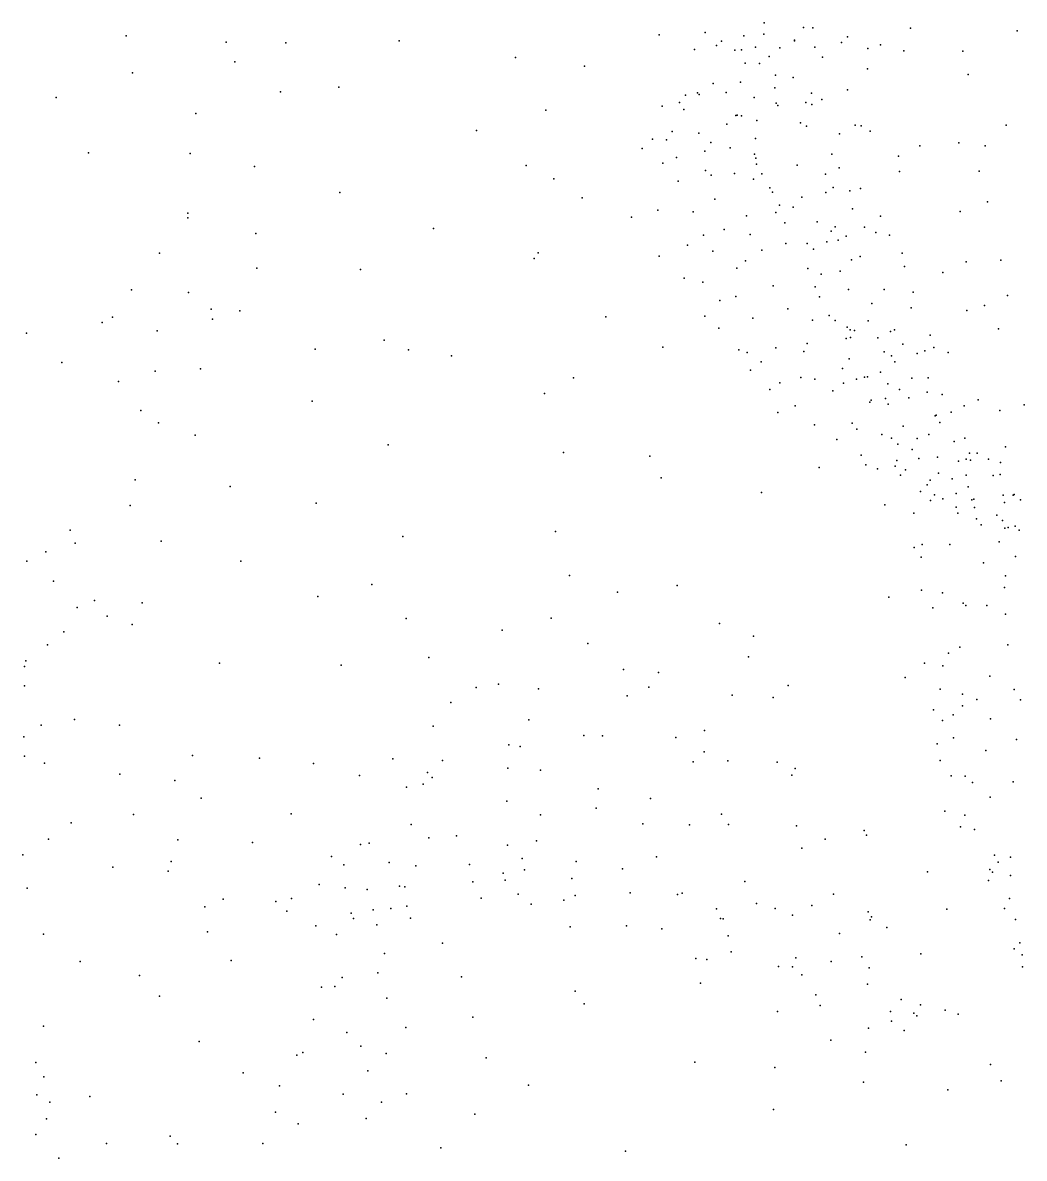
# Model space of a CAD drawing. Header units: metres. Extents: x -23.9 to 23.9, y -27.4 to 27.4.
# Drawn here: x -17.914 to -14.935, y 3.374 to 6.751 of the extents above; entities that cross this region are included whole.
import ezdxf

# ---------------------------------------------------------------- set-up
doc = ezdxf.new("R2010")
doc.units = ezdxf.units.M

msp = doc.modelspace()

# ---------------------------------------------------------------- linework, layer by layer
for p in [(-15.8839, 6.7215, 21.3677), (-15.7091, 6.7506, 18.9583), (-15.5921, 6.7359, 18.7117), (-15.564, 6.7357, 19.7012), (-15.2736, 6.734, 18.5198), (-14.9561, 6.7267, 18.3264), (-17.6063, 6.7119, 1.0368), (-17.3084, 6.6925, 1.5137), (-17.1319, 6.6906, 2.2629), (-16.7948, 6.6964, 3.4831), (-16.0214, 6.7146, 4.8228), (-15.8361, 6.6953, 21.7562), (-15.7692, 6.7114, 20.931), (-15.7098, 6.7162, 20.6635), (-15.6188, 6.6965, 22.5542), (-15.6181, 6.6988, 20.1788), (-15.4789, 6.692, 23.1688), (-15.4609, 6.7083, 18.6226), (-15.9155, 6.6714, 21.5307), (-15.8508, 6.6824, 21.1937), (-15.7964, 6.6688, 21.9521), (-15.7761, 6.6697, 18.8647), (-15.7345, 6.6782, 19.1207), (-15.6621, 6.6761, 22.3921), (-15.5582, 6.6776, 22.8433), (-15.4008, 6.6744, 23.532), (-15.3632, 6.6845, 23.682), (-15.2936, 6.6669, 23.9091), (-15.1181, 6.6663, 24.032), (-17.2835, 6.634, 1.7684), (-16.4484, 6.6468, 3.9516), (-16.2436, 6.6211, 4.6229), (-15.7651, 6.63, 22.1448), (-15.7224, 6.6298, 19.254), (-15.6936, 6.6502, 20.3967), (-15.5354, 6.6485, 22.9817), (-17.5878, 6.6019, -12.959), (-15.6748, 6.595, 19.5053), (-15.6221, 6.5874, 19.8775), (-15.4019, 6.613, -13.8503), (-15.1024, 6.5965, 18.3658), (-16.9733, 6.559, 3.1199), (-15.8605, 6.5702, 20.9574), (-15.7795, 6.5735, 20.5831), (-15.677, 6.5572, 20.0508), (-15.4606, 6.5512, 23.4381), (-17.8145, 6.528, -12.8382), (-17.1474, 6.5448, 2.4632), (-15.9427, 6.5354, 21.7287), (-15.907, 6.5421, 21.0965), (-15.9022, 6.5374, 21.8656), (-15.8221, 6.543, 18.9693), (-15.7389, 6.5282, 19.366), (-15.5678, 6.541, 18.6245), (-15.5376, 6.522, 23.1424), (-16.3581, 6.4906, 4.3737), (-16.0118, 6.5028, 21.5574), (-15.9605, 6.5133, 21.2667), (-15.9474, 6.4922, -13.6523), (-15.6727, 6.5112, 19.6603), (-15.668, 6.5048, 22.3507), (-15.5844, 6.5138, 22.7692), (-15.5672, 6.5078, 22.9217), (-17.3992, 6.4803, -13.0753), (-15.8198, 6.449, 22.1132), (-15.7935, 6.4747, 19.2167), (-15.7892, 6.4753, 18.8388), (-15.7757, 6.4738, 20.2779), (-15.7306, 6.4598, 19.5188), (-15.601, 6.4526, 22.4965), (-16.5646, 6.43, -13.4529), (-15.9823, 6.4271, 21.8235), (-15.9029, 6.4223, 20.7322), (-15.5825, 6.4435, 22.6551), (-15.4848, 6.4207, 23.5085), (-15.4385, 6.4461, 23.6758), (-15.4202, 6.4445, 18.5103), (-15.3937, 6.4277, 23.8734), (-14.9886, 6.4462, 18.2415), (-16.0406, 6.4043, 21.3329), (-15.9989, 6.4021, 21.1292), (-15.867, 6.3942, 20.4817), (-15.7347, 6.4062, 22.2323), (-15.2461, 6.3848, 18.3851), (-15.1302, 6.3935, -13.8573), (-15.0518, 6.3841, 24.1168), (-17.7184, 6.3635, 1.0337), (-17.4155, 6.3614, 1.6328), (-16.0716, 6.3769, 21.62), (-15.9699, 6.35, 20.8417), (-15.8856, 6.3691, 21.9997), (-15.8097, 6.3783, 20.1643), (-15.7372, 6.3602, 18.9457), (-15.7339, 6.3482, 19.1313), (-15.5072, 6.3598, 23.2117), (-15.3097, 6.3539, 5.248), (-17.2242, 6.3227, 2.5595), (-16.4166, 6.326, 4.1872), (-16.0106, 6.3334, 20.9869), (-15.7312, 6.3299, 19.6023), (-15.6111, 6.3266, 18.7099), (-15.486, 6.3195, 23.3368), (-16.334, 6.2863, 4.5396), (-15.8832, 6.3112, 4.9227), (-15.8661, 6.297, 20.2685), (-15.7966, 6.3024, 20.013), (-15.7406, 6.2857, 19.8649), (-15.7158, 6.3011, 19.4328), (-15.5262, 6.3006, -13.7105), (-15.3062, 6.3086, 23.9498), (-15.0695, 6.3093, 18.2634), (-15.9647, 6.2793, 20.6583), (-15.6917, 6.2597, 19.0283), (-15.6835, 6.2471, 18.8383), (-15.5252, 6.2459, 22.8249), (-15.5035, 6.2602, 23.0584), (-15.4536, 6.2506, 23.5138), (-15.422, 6.2576, 23.7739), (-16.9712, 6.2456, 3.4856), (-16.25, 6.2303, -13.4776), (-15.8557, 6.2261, 20.4264), (-15.5969, 6.2318, 22.405), (-15.0442, 6.2185, 24.144), (-17.4233, 6.1845, -13.0877), (-16.0252, 6.1929, 21.1035), (-15.9198, 6.1887, 20.7503), (-15.6744, 6.1864, 19.9692), (-15.6628, 6.2086, 19.6317), (-15.6227, 6.2021, 19.7929), (-15.4462, 6.1969, 18.6165), (-15.1263, 6.1895, 18.3518), (-17.4231, 6.1705, 1.9896), (-16.1033, 6.1721, 21.6168), (-15.7617, 6.1768, 20.2354), (-15.647, 6.1557, 19.3091), (-15.5509, 6.1585, 18.717), (-15.3628, 6.1759, 23.9238), (-17.2206, 6.1243, 2.9289), (-16.6922, 6.1389, -13.3193), (-15.8895, 6.1189, 21.9462), (-15.8278, 6.1361, 20.5754), (-15.7503, 6.1214, 22.1548), (-15.5094, 6.1305, 22.7565), (-15.4978, 6.1442, 5.0973), (-15.4649, 6.1155, 23.1514), (-15.4102, 6.143, 23.6044), (-15.3762, 6.1267, 23.7526), (-15.336, 6.1192, -13.7052), (-15.9371, 6.0897, 21.0806), (-15.6447, 6.0938, 20.1464), (-15.5808, 6.094, 22.4028), (-15.5625, 6.0774, 19.6743), (-15.5223, 6.0994, 22.5754), (-15.4885, 6.1037, 22.9043), (-17.507, 6.0657, 1.7612), (-16.3927, 6.0496, -13.3763), (-16.381, 6.0663, 4.4189), (-16.0209, 6.0565, 21.4614), (-15.8615, 6.0717, 20.8683), (-15.7154, 6.0741, 20.3557), (-15.4491, 6.0457, 18.6705), (-15.4233, 6.0558, 23.3571), (-15.2981, 6.0652, 18.5377), (-15.0051, 6.0442, 18.3002), (-17.218, 6.0212, -13.1173), (-16.9096, 6.0167, 3.6792), (-15.7905, 6.0211, 20.7607), (-15.7641, 6.0423, -13.5558), (-15.5793, 6.0203, 18.8935), (-15.4832, 6.012, 19.8283), (-15.2918, 6.0255, 5.1841), (-15.1076, 6.0397, 24.1229), (-15.9471, 5.9912, 21.6543), (-15.8913, 5.9789, 21.2247), (-15.5393, 6.0028, 19.5458), (-15.1774, 6.0078, 18.4565), (-17.5903, 5.9562, 1.5458), (-17.4204, 5.9483, 2.461), (-15.6817, 5.9679, 20.5553), (-15.5574, 5.965, 20.2935), (-15.4575, 5.9578, 22.9227), (-15.3521, 5.9572, 23.5377), (-15.2656, 5.9492, 23.983), (-15.8409, 5.9246, 21.8193), (-15.7935, 5.9362, 21.9952), (-15.544, 5.936, 19.2008), (-15.3888, 5.9155, 19.953), (-15.0533, 5.91, 18.3863), (-14.9854, 5.94, 24.2229), (-17.6466, 5.8751, -12.8361), (-17.3534, 5.8992, 2.8114), (-17.2686, 5.8943, 3.1525), (-16.1795, 5.8758, -13.3391), (-15.8851, 5.8782, 21.4786), (-15.6382, 5.8995, 22.2801), (-15.515, 5.8804, 18.9319), (-15.2712, 5.9025, 23.858), (-15.106, 5.8946, -13.6762), (-17.6775, 5.8595, 1.2824), (-17.35, 5.869, -12.9802), (-15.8433, 5.8423, 21.6085), (-15.7427, 5.8723, 21.0015), (-15.5647, 5.8661, 20.5677), (-15.4974, 5.865, 18.7725), (-15.4623, 5.8452, 22.6644), (-15.3994, 5.8647, 20.2129), (-17.9031, 5.8273, 1.0165), (-17.5137, 5.8346, 2.2063), (-16.8387, 5.8069, 3.875), (-15.4648, 5.812, 19.2848), (-15.4525, 5.8375, 19.4207), (-15.4517, 5.8147, 20.4569), (-15.44, 5.8359, 22.8223), (-15.3707, 5.8136, 23.1468), (-15.3332, 5.8321, 23.3846), (-15.3207, 5.838, 18.6341), (-15.2151, 5.8216, 18.5515), (-15.0119, 5.8406, 5.2966), (-17.0438, 5.7799, 3.6275), (-16.7663, 5.7782, -13.0991), (-16.0101, 5.7859, 4.7348), (-15.7841, 5.778, 4.8575), (-15.6745, 5.784, 21.9883), (-15.5904, 5.7732, 22.2225), (-15.5813, 5.7967, 20.7845), (-15.296, 5.7954, 19.9967), (-15.2305, 5.775, 23.8168), (-15.2046, 5.7847, 23.9747), (-17.7977, 5.74, -12.6507), (-16.6385, 5.7606, 4.1532), (-15.7592, 5.7701, 21.691), (-15.7178, 5.7425, 21.2699), (-15.4555, 5.7511, 18.9614), (-15.3523, 5.7725, 5.0939), (-15.3304, 5.7599, 20.3371), (-15.3203, 5.7422, 19.7199), (-15.2534, 5.767, 20.1514), (-15.1617, 5.77, 24.123), (-17.5202, 5.7143, 2.4218), (-17.3849, 5.7219, 3.0056), (-15.7492, 5.7181, 21.4454), (-15.4761, 5.723, 22.4533), (-15.3632, 5.7119, 19.4308), (-17.6289, 5.6836, 1.9072), (-16.2755, 5.6951, -13.1947), (-15.6622, 5.6795, 21.7683), (-15.5997, 5.6959, 21.0876), (-15.5585, 5.6909, 22.1181), (-15.473, 5.6791, 20.8568), (-15.4342, 5.6906, 22.5775), (-15.4104, 5.697, -13.4567), (-15.4014, 5.6976, 22.7475), (-15.3409, 5.6768, 23.0283), (-15.2699, 5.6943, 23.4427), (-15.2211, 5.6947, 20.2705), (-16.3625, 5.6484, 4.527), (-15.6916, 5.6597, 21.6278), (-15.5041, 5.6566, 22.2575), (-15.3067, 5.6606, 23.1782), (-15.2235, 5.6523, 18.6163), (-15.1797, 5.645, 20.0514), (-17.0535, 5.6254, -12.9146), (-15.6166, 5.6114, 21.3448), (-15.3948, 5.6227, 18.856), (-15.3902, 5.628, 19.046), (-15.3479, 5.6331, 20.7058), (-15.3398, 5.6169, 19.2389), (-15.2788, 5.6353, 19.5729), (-15.114, 5.6115, 18.5388), (-15.0719, 5.6293, 24.2039), (-14.9351, 5.6148, 24.302), (-17.5623, 5.5974, -12.7103), (-15.6677, 5.5919, 21.5081), (-15.2, 5.5819, 20.5191), (-15.197, 5.5843, 23.6089), (-15.1528, 5.593, 23.8625), (-15.0074, 5.5979, -13.4982), (-17.5102, 5.5611, 2.7941), (-15.559, 5.5553, 21.9504), (-15.4472, 5.5603, 22.4252), (-15.4327, 5.5426, 21.1258), (-15.2956, 5.5509, 20.807), (-15.1859, 5.5625, 19.7652), (-17.4014, 5.524, 3.2951), (-15.4922, 5.5116, 21.6021), (-15.3592, 5.5268, 21.0078), (-15.3296, 5.515, 18.9659), (-15.2542, 5.5146, 19.3059), (-15.2189, 5.526, 19.5016), (-15.1436, 5.5054, 23.7338), (-15.1123, 5.5156, 19.9508), (-16.827, 5.4958, -12.9006), (-16.3055, 5.473, -13.044), (-15.3114, 5.4978, 22.9507), (-15.2689, 5.4813, -13.3449), (-15.0981, 5.4712, 5.2424), (-15.0755, 5.4712, 24.0276), (-14.9909, 5.4898, 18.3247), (-16.0489, 5.4617, -13.1145), (-15.4207, 5.4647, 22.2128), (-15.4061, 5.4364, 21.8228), (-15.3146, 5.4491, 21.1139), (-15.2483, 5.4547, 19.1448), (-15.1933, 5.4588, 23.4191), (-15.1303, 5.4475, 20.7189), (-15.1082, 5.4529, 18.5101), (-15.0955, 5.4498, 23.8774), (-15.0411, 5.4526, 20.0757), (-15.006, 5.4432, 24.2747), (-15.5452, 5.4278, -13.2316), (-15.3713, 5.4241, 22.0481), (-15.3196, 5.4322, 22.8085), (-15.3031, 5.405, 22.5015), (-15.2885, 5.4217, 21.3453), (-15.1905, 5.4118, 18.6247), (-15.1083, 5.4052, 19.6232), (-15.028, 5.404, 24.1446), (-15.0067, 5.4076, 20.5551), (-17.58, 5.3914, -12.5647), (-17.2966, 5.3717, 3.5113), (-16.0156, 5.3975, 4.7643), (-15.2235, 5.3765, 22.9185), (-15.215, 5.3902, 23.2719), (-15.1499, 5.3942, 20.9003), (-15.1023, 5.371, 21.6762), (-15.7167, 5.3543, 4.9397), (-15.2441, 5.3566, 22.307), (-15.2021, 5.3473, 22.6317), (-15.1773, 5.335, 19.0911), (-15.1377, 5.3506, 21.2428), (-14.9975, 5.3464, 19.94), (-14.9685, 5.3463, 18.1364), (-14.9649, 5.348, 21.5384), (-17.5947, 5.3151, 2.8561), (-17.0412, 5.3219, 3.8584), (-15.3497, 5.3169, 5.1525), (-15.2143, 5.3305, 22.1789), (-15.1378, 5.31, 18.4214), (-15.0907, 5.3321, 23.6713), (-15.0855, 5.3341, 19.5037), (-15.0832, 5.3091, 21.1227), (-14.994, 5.3243, 20.745), (-14.9465, 5.332, 20.1259), (-15.264, 5.2925, 18.7292), (-15.1328, 5.2929, 22.448), (-15.0776, 5.2758, 22.7858), (-15.0164, 5.2866, 19.6674), (-14.9999, 5.2707, 21.9887), (-17.773, 5.2417, -12.3585), (-16.3297, 5.2384, 4.6143), (-15.0635, 5.2578, 22.1423), (-14.993, 5.2474, 23.2638), (-14.9831, 5.2503, 23.4342), (-14.9618, 5.2543, 23.7597), (-14.9504, 5.2417, 20.8662), (-17.7576, 5.2032, 2.199), (-17.5025, 5.2089, 3.3312), (-16.7834, 5.2233, -12.74), (-15.0098, 5.2071, 22.3222), (-17.8453, 5.1773, 1.7321), (-15.2626, 5.1902, -13.1432), (-15.239, 5.1991, 18.501), (-15.1564, 5.199, 19.0396), (-17.9016, 5.15, 1.2235), (-17.2656, 5.1498, 3.6561), (-15.2421, 5.1615, 18.6649), (-15.0568, 5.1452, 18.1001), (-14.9616, 5.164, 19.6707), (-16.2875, 5.107, -12.8035), (-14.9915, 5.1058, 17.9361), (-17.8226, 5.0906, 1.993), (-16.8754, 5.0799, 4.1753), (-15.9674, 5.0776, -12.8709), (-14.9941, 5.0717, 19.4916), (-17.7003, 5.033, 2.7845), (-17.0364, 5.0449, -12.5496), (-16.1449, 5.0573, 4.7487), (-15.3378, 5.0431, -12.9453), (-15.2413, 5.0634, 18.4786), (-15.1783, 5.0556, 18.2402), (-17.7516, 5.0117, 2.5204), (-17.5583, 5.0263, -12.3362), (-15.2068, 5.0114, 18.6803), (-15.1174, 5.0247, 18.0931), (-15.1088, 5.018, 19.0643), (-15.0468, 5.0182, 19.2736), (-17.6626, 4.9867, 3.0709), (-16.7738, 4.9789, -12.5804), (-16.3421, 4.9805, -6.1983), (-15.8413, 4.9648, -6.4672), (-14.991, 4.9926, 17.8203), (-17.7921, 4.9396, -12.1075), (-17.5883, 4.9618, 3.3383), (-16.4883, 4.9444, -12.6226), (-17.8407, 4.9012, 2.1718), (-16.2333, 4.9049, -6.4772), (-15.7407, 4.9265, -12.7226), (-14.9839, 4.9006, 19.3975), (-16.7058, 4.8632, 4.4407), (-15.7553, 4.8655, 5.0001), (-15.1607, 4.8767, 18.0252), (-15.1265, 4.8939, 18.9112), (-17.9085, 4.8363, 1.1616), (-17.9046, 4.8539, 1.8275), (-17.3287, 4.8463, -12.3343), (-16.9671, 4.8405, -12.4042), (-15.2321, 4.8469, 18.1346), (-15.1769, 4.8382, 18.6032), (-16.1272, 4.8275, -6.76), (-16.0231, 4.8185, -12.5312), (-15.2893, 4.8035, 5.1298), (-15.0378, 4.8083, 19.1464), (-17.9084, 4.7793, 1.4081), (-16.5649, 4.7743, -6.0191), (-16.499, 4.7838, -6.3917), (-16.38, 4.7706, -5.6171), (-16.052, 4.775, -5.7599), (-15.6375, 4.7806, -12.5445), (-15.1855, 4.769, 18.3916), (-14.9653, 4.7683, 19.3608), (-16.6404, 4.7292, -12.3095), (-16.1167, 4.7492, -7.0039), (-15.8041, 4.7511, -6.8679), (-15.6824, 4.7441, -6.6222), (-15.1189, 4.7543, 17.8216), (-15.076, 4.7388, -12.5815), (-14.9459, 4.7379, 17.6253), (-15.2052, 4.7076, 17.9382), (-15.147, 4.6929, 18.5815), (-15.1191, 4.72, 18.8057), (-17.859, 4.6619, -11.5378), (-17.7604, 4.6795, 2.9661), (-17.626, 4.6624, -11.6919), (-16.6929, 4.6597, -5.7632), (-16.4085, 4.6781, -6.8618), (-15.1779, 4.6759, 18.2753), (-15.0356, 4.6813, 5.1861), (-17.9103, 4.6271, 1.6489), (-16.2454, 4.6318, -12.2447), (-16.1899, 4.6306, -5.3113), (-15.9713, 4.626, -5.4278), (-15.8859, 4.6466, -12.324), (-16.4678, 4.6033, 4.6432), (-16.4343, 4.5992, -5.2273), (-15.1944, 4.6068, 17.8153), (-15.1455, 4.6244, 18.46), (-14.9586, 4.6199, 19.2721), (-17.9084, 4.5697, 2.2244), (-17.4091, 4.5724, -11.5605), (-17.2093, 4.5645, 3.9919), (-16.8135, 4.5625, -5.4688), (-15.8873, 4.5826, 4.9501), (-15.0496, 4.5865, 18.9399), (-17.849, 4.5497, 2.6496), (-17.0488, 4.5484, -11.7153), (-16.6657, 4.5571, -11.9817), (-16.4714, 4.534, -7.0832), (-16.3743, 4.5281, -7.3166), (-15.9195, 4.5533, -7.3769), (-15.817, 4.5565, -5.6921), (-15.6698, 4.5519, -6.1066), (-15.6161, 4.5336, -12.2175), (-15.1849, 4.557, 17.9799), (-17.6252, 4.5161, -11.2574), (-17.4614, 4.4976, 3.7073), (-16.9119, 4.5128, -5.0798), (-16.7099, 4.5216, 4.4983), (-16.6965, 4.5063, -6.5113), (-15.6263, 4.5136, 5.0133), (-15.153, 4.5119, 18.1729), (-15.1109, 4.5105, 18.5402), (-15.0887, 4.4919, 18.6994), (-14.9685, 4.4934, 19.1436), (-16.7721, 4.4783, -6.1605), (-16.7227, 4.4866, -11.7363), (-16.2023, 4.4725, -7.8108), (-17.3828, 4.4451, -11.1984), (-16.4744, 4.4361, -11.7421), (-16.0472, 4.4437, -4.9537), (-15.0366, 4.448, 18.8797), (-17.584, 4.3961, -10.9263), (-17.1157, 4.3982, 4.1842), (-16.3744, 4.396, -7.6492), (-16.2087, 4.4151, -11.8464), (-15.8356, 4.3974, -5.4019), (-15.1711, 4.4065, 17.7033), (-15.1118, 4.3951, 18.3056), (-17.7698, 4.3714, -10.617), (-16.7587, 4.3673, -4.8597), (-16.0693, 4.3687, 4.8819), (-15.9309, 4.3661, -7.7002), (-15.815, 4.367, -11.9508), (-15.6129, 4.3627, -7.191), (-15.1245, 4.3604, 18.1255), (-17.837, 4.3235, -10.2717), (-16.706, 4.3277, -7.2772), (-16.6242, 4.3333, -11.3423), (-15.5275, 4.3234, -6.8237), (-15.4118, 4.3492, -12.0047), (-15.4049, 4.3354, 5.0558), (-15.0831, 4.352, 18.474), (-17.4527, 4.3213, -10.4878), (-17.2307, 4.3133, -10.8609), (-16.9096, 4.3072, -5.6211), (-16.8831, 4.3112, -11.1139), (-16.4717, 4.3057, -7.9863), (-16.3858, 4.3186, -11.4482), (-15.597, 4.2966, -5.9735), (-17.914, 4.2762, 2.3404), (-17.4727, 4.257, 3.8023), (-16.9951, 4.2716, -10.6878), (-16.8245, 4.2541, -7.5467), (-16.4287, 4.266, -4.6984), (-16.268, 4.2566, -9.022), (-16.0293, 4.2708, -8.0945), (-15.0233, 4.2755, 17.7831), (-15.0133, 4.2551, 18.8135), (-14.9758, 4.2701, 18.9512), (-17.6461, 4.2399, 3.5553), (-17.4809, 4.2282, -10.0613), (-16.9586, 4.2466, -10.3431), (-16.7452, 4.2436, -10.7818), (-16.5853, 4.2484, 4.6293), (-16.4853, 4.2221, -11.01), (-16.4219, 4.2319, -8.7614), (-16.13, 4.2346, -8.6596), (-15.2232, 4.2263, -11.8715), (-15.0378, 4.2328, 18.6385), (-15.0293, 4.2247, 18.3968), (-17.0321, 4.188, -9.9976), (-16.5751, 4.1965, -10.3669), (-16.4788, 4.2011, -10.6654), (-16.281, 4.2063, -11.1803), (-15.7661, 4.1971, -5.2644), (-15.0411, 4.2003, 5.1402), (-14.9758, 4.215, 18.0114), (-17.9007, 4.1775, -9.9433), (-16.9553, 4.1785, -5.3291), (-16.8896, 4.1738, -7.9895), (-16.7934, 4.1839, -6.7624), (-16.7779, 4.1819, -10.0034), (-16.44, 4.16, -9.3944), (-16.2713, 4.1553, -10.3595), (-16.1072, 4.1637, -10.8793), (-15.9668, 4.1586, -11.1138), (-15.9531, 4.1629, -8.408), (-15.5025, 4.1599, -6.5189), (-17.372, 4.1222, -9.5208), (-17.3181, 4.1449, 4.0463), (-17.1616, 4.1382, -9.7775), (-17.115, 4.1469, 4.2955), (-16.7711, 4.1245, -8.6642), (-16.5509, 4.1475, -9.155), (-16.4015, 4.1305, -9.8036), (-16.3043, 4.1416, -10.0483), (-15.7311, 4.1321, -7.7686), (-15.567, 4.1263, -7.5016), (-14.9787, 4.1468, 19.1477), (-17.1281, 4.1089, -9.3795), (-16.9368, 4.103, -8.2838), (-16.9299, 4.0878, -5.7769), (-16.8712, 4.1135, -7.1473), (-16.819, 4.1175, -9.551), (-16.7602, 4.0887, -9.0437), (-15.8505, 4.116, -10.6524), (-15.8391, 4.0878, -4.9172), (-15.8307, 4.0868, -10.3419), (-15.6756, 4.1176, -11.0818), (-15.6241, 4.0978, -5.4605), (-15.399, 4.1068, -11.4382), (-15.3898, 4.0927, 5.0374), (-15.1656, 4.1148, -11.6086), (-14.9937, 4.1169, 18.9452), (-17.0417, 4.0654, -8.7941), (-16.8605, 4.0681, -6.3795), (-16.2858, 4.0622, -4.5534), (-16.1178, 4.0651, -9.5956), (-16.0128, 4.0564, -9.2362), (-15.3938, 4.0838, -11.15), (-15.3437, 4.0609, -10.8719), (-14.9617, 4.0846, 19.4401), (-17.8522, 4.0411, 3.1577), (-17.3641, 4.0478, -9.1641), (-16.9809, 4.0394, -5.0671), (-15.8157, 4.0362, -8.6018), (-15.4848, 4.0424, -10.5794), (-16.6654, 4.0136, -4.6804), (-15.8065, 3.9881, -8.9051), (-14.9648, 3.9972, 19.5644), (-14.9484, 4.0154, 19.7094), (-17.7431, 3.9592, 3.457), (-17.2936, 3.9629, -8.9312), (-16.8378, 3.9836, -6.9207), (-15.9119, 3.9683, -9.4752), (-15.8792, 3.9651, -4.6303), (-15.6147, 3.97, -8.2646), (-15.5097, 3.9593, -5.733), (-15.4184, 3.9739, -10.325), (-15.2424, 3.9824, -10.6011), (-14.9419, 3.9792, 19.845), (-17.5666, 3.918, 3.8388), (-16.8576, 3.9261, -6.6123), (-15.6663, 3.9449, -9.851), (-15.6249, 3.9437, -5.2216), (-15.5968, 3.9203, -8.5571), (-15.3961, 3.9403, -7.6019), (-14.9401, 3.9437, 19.3714), (-17.0254, 3.8832, -8.1553), (-16.9861, 3.8851, -7.4404), (-16.9635, 3.9116, -5.478), (-16.6093, 3.9141, 4.6723), (-15.8981, 3.8953, 4.8838), (-15.4015, 3.892, -6.6723), (-17.507, 3.8566, -9.0407), (-16.8309, 3.851, 4.5364), (-16.2708, 3.8712, 4.791), (-15.5554, 3.8603, -8.8295), (-16.2439, 3.8335, -4.4335), (-15.5423, 3.829, -9.1857), (-15.3012, 3.847, -7.3575), (-15.2439, 3.8303, -7.7937), (-17.0489, 3.7867, 4.403), (-16.575, 3.7938, -4.5456), (-15.669, 3.8105, -4.9085), (-15.3326, 3.8111, -8.2922), (-15.3299, 3.7826, -7.0659), (-15.2638, 3.8059, -8.0532), (-15.2543, 3.7978, -9.5772), (-15.1701, 3.8145, -9.8583), (-15.1317, 3.8029, 5.0794), (-17.852, 3.7673, 3.273), (-16.9495, 3.7482, -5.7104), (-16.7746, 3.7633, -4.8211), (-15.3983, 3.7616, -6.2482), (-15.2926, 3.7545, -9.1395), (-17.3896, 3.7214, -8.663), (-15.5104, 3.726, -5.2593), (-17.099, 3.6811, -7.892), (-17.0804, 3.6888, -7.6086), (-16.9087, 3.7077, -6.9626), (-16.8328, 3.6862, -5.2367), (-15.4074, 3.6897, -5.8946), (-17.875, 3.6594, -9.1746), (-16.5358, 3.6732, 4.8248), (-15.9147, 3.6599, -4.4341), (-15.0357, 3.6535, -7.7802), (-17.8511, 3.617, 0.8091), (-17.2582, 3.629, -8.3368), (-16.8874, 3.6344, -5.9517), (-15.6769, 3.6443, -4.6335), (-17.1507, 3.5903, -8.1194), (-16.4093, 3.5919, -4.5292), (-15.4129, 3.601, -5.5222), (-15.0039, 3.6049, -8.4775), (-17.8716, 3.5627, 1.1045), (-17.714, 3.5586, -8.8048), (-16.9605, 3.5655, 4.5192), (-16.7723, 3.566, 4.7336), (-15.1626, 3.5777, -7.0555), (-17.8336, 3.5412, 3.3904), (-17.1622, 3.5118, 4.3763), (-16.8469, 3.541, -6.2267), (-15.681, 3.5191, 5.0579), (-17.843, 3.4914, 0.5058), (-16.892, 3.4925, -6.8303), (-16.569, 3.5056, -5.0292), (-17.8751, 3.4456, 0.1828), (-17.0951, 3.4765, -7.3398), (-17.6646, 3.4189, 3.9007), (-17.4758, 3.4405, 4.1688), (-17.4541, 3.4172, -8.2436), (-17.1996, 3.4188, -7.6441), (-15.2862, 3.4141, -6.2419), (-16.6708, 3.4057, -5.7672), (-16.1216, 3.3957, -4.439), (-17.8062, 3.3745, 0.8508)]:
    msp.add_point(p)

doc.saveas('drawing.dxf')
